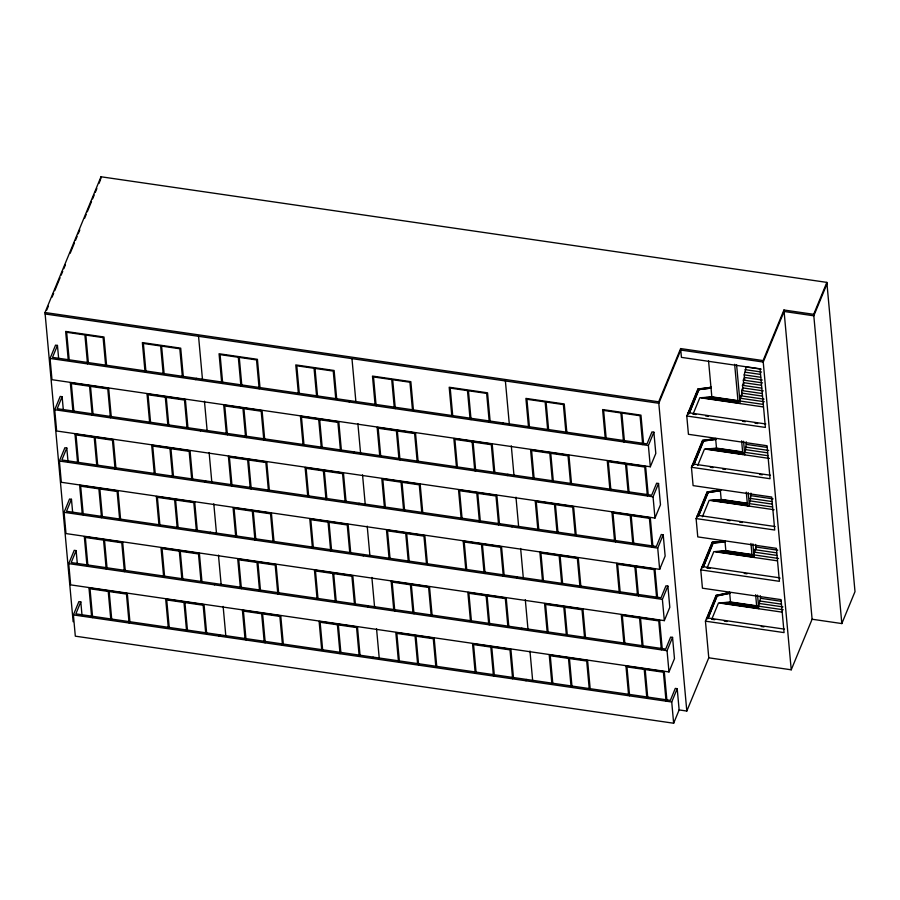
<?xml version="1.0" encoding="UTF-8"?>
<svg xmlns="http://www.w3.org/2000/svg" width="900" height="900" viewBox="0 0 900 900"><rect width="100%" height="100%" fill="white"/><g stroke="black" fill="none" stroke-linecap="round" stroke-linejoin="round"><path stroke-width="1.35" d="M73.147 621.742L45 312.514L101.002 176.771L826.852 282.386L855 591.626L841.826 623.565L812.104 619.234L791.235 669.803L708.773 657.81L686.812 711.045L679.14 709.931L673.65 723.229L75.319 636.165L73.395 614.914L78.885 601.605L80.797 601.886L82.035 615.499M46.733 310.095L48.33 306.225M52.065 297.169L53.663 293.287M54.731 290.711L60.064 277.774M61.133 275.197L62.73 271.316M63.799 268.729L65.396 264.847M70.2 253.215L74.464 242.876M75.532 240.289L77.13 236.407M78.199 233.82L79.796 229.939M84.6 218.306L86.198 214.425M87.266 211.849L91.53 201.499M92.599 198.911L94.196 195.041M95.265 192.454L96.862 188.572M99 183.398L100.597 179.528M57.454 345.42L52.515 357.39L647.01 443.902L651.949 431.921L653.873 432.202L655.808 453.454L650.317 466.762L51.986 379.699L50.051 358.447L55.541 345.139L57.454 345.42L58.691 359.021M62.123 396.709L57.184 408.69L651.679 495.191L656.617 483.221L658.541 483.491L660.476 504.743L654.986 518.051L56.655 430.988L54.72 409.736L60.21 396.428L62.123 396.709L63.36 410.321M66.791 448.009L61.852 459.979L656.347 546.491L661.286 534.51L663.21 534.791L665.145 556.043L659.655 569.351L61.324 482.287L59.389 461.036L64.879 447.728L66.791 448.009L68.029 461.61M71.46 499.298L66.521 511.279L661.016 597.78L665.955 585.81L667.879 586.091L669.814 607.331L664.324 620.64L65.992 533.576L64.058 512.325L69.547 499.016L71.46 499.298L72.698 512.91M76.129 550.597L71.19 562.567L665.685 649.08L670.624 637.099L672.548 637.38L674.471 658.631L668.981 671.94L70.65 584.876L68.726 563.625L74.216 550.316L76.129 550.597L77.366 564.199M80.797 601.886L75.859 613.867L670.354 700.369L675.293 688.399L677.205 688.68L679.14 709.931M195.795 379.654L196.346 378.326M200.464 430.954L201.015 429.615M205.132 482.243L205.684 480.915M209.801 533.543L210.352 532.204M214.47 584.831L215.021 583.504M219.139 636.131L219.69 634.793M349.211 401.974L349.762 400.646M353.88 453.274L354.431 451.946M358.549 504.562L359.1 503.235M363.218 555.863L363.769 554.535M367.886 607.151L368.438 605.824M372.555 658.451L373.106 657.124M502.627 424.305L503.179 422.966M507.296 475.594L507.848 474.266M511.965 526.894L512.516 525.566M516.634 578.183L517.185 576.855M521.303 629.482L521.854 628.155M525.971 680.771L526.523 679.444M686.812 711.045L658.676 401.805L680.636 348.57L763.099 360.574L783.956 310.005L813.679 314.325L826.852 282.386M650.317 466.762L648.383 445.511L653.873 432.202M654.986 518.051L653.051 496.8L658.541 483.491M708.773 657.81L705.442 621.169L784.069 632.61L781.065 599.636L702.439 588.195L700.774 569.88L779.4 581.321L776.396 548.336L697.77 536.895L696.105 518.58L774.731 530.021L771.727 497.048L693.101 485.606L691.436 467.28L770.062 478.721L767.059 445.748L688.433 434.306L686.768 415.991L697.916 388.969L711.236 387.315L711.304 388.046L697.984 389.7L688.207 413.392L689.164 413.539L698.94 389.846M687.938 414.067L687.712 414.596L687.645 413.865M689.164 413.539L698.873 389.115L711.236 387.315M693.045 414.18L699.851 397.699L763.403 406.957M659.655 569.351L657.72 548.1L663.21 534.791M691.436 467.28L702.551 440.348L715.905 438.604L715.972 439.335L702.619 441.079L692.876 464.692L693.832 464.827L703.575 441.214M692.606 465.356L692.381 465.885L692.314 465.154M693.832 464.827L703.508 440.483L715.905 438.604M697.714 465.48L704.52 448.999L769.444 458.449M744.66 379.879L744.21 374.873L746.168 366.975L761.242 369.169M743.783 384.919L743.344 380.093L744.446 377.438L762.244 380.025M742.905 389.959L742.477 385.324L743.58 382.657L761.389 385.245M742.016 395.01L741.611 390.544L742.714 387.889L763.256 390.87M763.178 404.392L739.89 400.995L741.847 393.109L762.39 396.101M664.324 620.64L662.389 599.389L667.879 586.091M696.105 518.58L707.085 491.951L720.574 489.904L720.641 490.635L707.153 492.694L697.095 517.072L697.028 516.341M708.109 492.829L698.501 516.127L708.041 492.098L720.574 489.904M702.383 516.769L709.178 500.299L774.113 509.738M767.835 455.681L744.559 452.295L745.65 449.629L746.28 441.844M668.981 671.94L667.058 650.689L672.548 637.38M700.774 569.88L712.159 542.261L724.286 541.058L725.31 541.924L725.242 541.192L712.159 542.261M702.742 565.999L712.226 542.993L724.354 541.789M725.31 541.924L713.194 543.139L703.17 567.416L713.126 542.408M707.051 568.069L713.846 551.587L777.409 560.835M826.988 283.849L813.814 315.799L784.091 311.468L763.234 362.036L680.771 350.044L658.811 403.279L45.135 313.976M772.504 506.981L749.216 503.584L750.319 500.929L750.949 493.132M673.65 723.229L671.726 701.989L677.205 688.68M705.442 621.169L716.096 595.35L729.911 592.492L729.979 593.224L716.164 596.081L707.4 617.321M717.12 596.227L707.839 618.716L717.053 595.485L729.911 592.492M711.72 619.357L718.515 602.887L782.077 612.135M778.545 558.472L753.885 554.884L755.854 546.998L777.769 550.181M783.214 609.761L758.554 606.184L760.523 598.286L760.286 595.721M716.164 596.081L729.979 593.224M707.153 492.694L720.641 490.635M702.619 441.079L715.972 439.335M697.984 389.7L711.304 388.046M745.076 369.641L761.512 372.037M745.301 372.206L760.376 374.4M744.21 374.873L760.646 377.257M743.344 380.093L762.525 382.882M742.477 385.324L761.659 388.114M741.611 390.544L762.165 393.536M697.916 388.969L698.873 389.115M740.745 395.775L764.033 399.161M740.981 398.34L764.269 401.726M737.854 400.624L711.832 396.832L708.559 360.945M710.494 396.934L737.899 400.916M709.166 397.024L737.933 401.209M707.839 397.125L737.966 401.512M706.5 397.215L738.011 401.805M705.173 397.316L738.045 402.098M703.845 397.418L738.09 402.401M702.506 397.507L738.124 402.694M701.179 397.609L738.158 402.986M45 312.514L658.676 401.805M689.096 412.808L765.81 423.968M693.27 414.135L696.015 414.529M705.6 415.924L708.345 416.329M742.59 421.312L745.324 421.706M754.92 423.101L757.654 423.506M686.768 415.991L765.394 427.433L760.061 368.809L681.435 357.368L680.636 348.57M746.516 444.409L767.059 447.401M702.551 440.348L703.508 440.483M745.414 447.064L768.701 450.461M745.65 449.629L767.565 452.824M742.523 451.912L716.501 448.121L715.613 438.469M715.163 448.223L742.556 452.205M713.835 448.324L742.601 452.509M712.508 448.414L742.635 452.801M711.169 448.515L742.68 453.094M709.841 448.616L742.714 453.397M708.514 448.706L742.759 453.69M707.175 448.808L742.793 453.983M705.847 448.897L742.826 454.286M50.051 358.447L648.383 445.511M693.765 464.096L770.479 475.256M710.269 467.224L713.014 467.618M722.599 469.012L725.344 469.418M759.589 474.401L762.322 474.795M751.185 495.697L773.1 498.892M707.085 491.951L708.041 492.098M750.082 498.364L771.998 501.548M750.319 500.929L772.234 504.113M747.191 503.213L721.17 499.421L720.281 489.757M719.831 499.522L747.225 503.505M718.504 499.613L747.27 503.798M717.176 499.714L747.304 504.101M715.837 499.804L747.349 504.394M714.51 499.905L747.383 504.686M713.171 500.006L747.428 504.99M711.844 500.096L748.834 505.485M710.516 500.197L748.867 505.777M54.72 409.736L653.051 496.8M698.434 515.396L775.148 526.556M727.268 520.312L730.012 520.706M739.597 522.101L742.331 522.506M712.226 542.993L713.194 543.139M754.751 549.653L776.666 552.847M754.988 552.217L776.903 555.413M751.86 554.501L725.839 550.721L724.95 541.058M724.5 550.811L753.266 554.996M723.173 550.913L753.311 555.3M721.834 551.002L753.345 555.592M720.506 551.104L753.379 555.885M719.179 551.205L753.424 556.189M717.84 551.295L753.457 556.481M716.512 551.396L753.502 556.774M715.185 551.486L752.164 556.875M59.389 461.036L657.72 548.1M703.102 566.685L779.816 577.845L779.884 578.587M707.276 568.012L710.021 568.418M744.266 573.401L747 573.795M760.523 598.286L781.065 601.279M759.42 600.952L781.335 604.136M716.096 595.35L717.053 595.485M759.656 603.518L782.944 606.904M757.901 605.992L730.496 602.01L729.619 592.346M729.169 602.111L757.935 606.296M727.841 602.201L757.98 606.589M726.502 602.303L758.014 606.881M725.175 602.393L756.686 606.982M723.847 602.494L756.72 607.275M722.509 602.595L756.754 607.579M721.181 602.685L756.799 607.871M719.854 602.786L756.832 608.164M64.058 512.325L662.389 599.389M707.771 617.985L784.485 629.145M711.945 619.312L714.69 619.706M724.275 621.101L727.02 621.506M761.265 626.49L763.999 626.884M68.726 563.625L667.058 650.689M73.395 614.914L671.726 701.989M701.775 567.45L701.842 568.181L702.146 566.55M706.523 618.548L706.59 619.279L706.815 617.839M813.679 314.325L841.826 623.565M783.956 310.005L812.104 619.234M763.099 360.574L791.235 669.803M755.617 544.433L756.023 548.887M736.582 364.68L740.115 403.56M743.546 441.259L744.784 454.86M748.215 492.548L749.452 506.149M752.884 543.847L754.121 557.449M757.553 595.136L758.79 608.738M734.648 364.298L738.202 403.29M741.623 440.843L742.871 454.579M746.291 492.131L747.54 505.879M750.96 543.431L752.209 557.168M755.629 594.72L756.877 608.467M710.28 387.169L710.347 387.9M714.949 438.469L715.016 439.2M719.617 489.757L719.685 490.489M728.955 592.346L729.023 593.077M688.14 412.661L688.207 413.392M692.809 463.961L692.876 464.692M697.477 515.25L697.545 515.981M643.601 444.071L640.957 415.136L602.606 409.556L605.239 438.491M648.259 495.36L645.626 466.436L607.275 460.856L609.908 489.78M652.928 546.66L650.295 517.725L611.944 512.145L614.576 541.08M657.596 597.949L654.964 569.025L616.613 563.445L619.245 592.369M662.265 649.249L659.633 620.314L621.281 614.734L623.914 643.669M666.934 700.538L664.301 671.614L625.95 666.034L628.582 694.957M642.701 444.589L640.069 415.733L603.63 410.434L606.262 439.279M647.37 495.877L644.738 467.032L608.299 461.723L610.931 490.579M652.028 547.178L649.406 518.321L612.967 513.023L615.6 541.868M656.696 598.466L654.075 569.621L617.636 564.311L620.269 593.168M661.365 649.766L658.744 620.91L622.305 615.611L624.938 644.467M666.034 701.055L663.413 672.21L626.974 666.9L629.595 695.756M621.855 413.077L624.476 441.934M626.524 464.377L629.145 493.234M631.192 515.666L633.814 544.523M635.861 566.966L638.482 595.822M640.53 618.255L643.151 647.111M645.199 669.555L647.82 698.411M620.899 412.942L623.52 441.799M625.556 464.231L628.065 491.715M630.225 515.531L632.734 543.015M634.894 566.831L637.403 594.304M639.562 618.12L642.071 645.604M644.231 669.42L646.864 698.265M566.887 432.911L564.255 403.976L525.904 398.396L528.536 427.331M571.556 484.2L568.924 455.276L530.572 449.696L533.205 478.62M576.225 535.5L573.592 506.565L535.23 500.985L537.874 529.92M580.894 586.789L578.261 557.865L539.899 552.285L542.531 581.209M585.562 638.089L582.93 609.154L544.567 603.574L547.2 632.509M590.231 689.377L587.599 660.454L549.236 654.874L551.869 683.798M565.864 432.045L563.366 404.572L546.097 402.064L548.606 429.536M570.533 483.345L568.035 455.861L550.766 453.353L553.275 480.836M575.201 534.634L572.692 507.161L555.435 504.652L557.944 532.125M579.87 585.934L577.361 558.45L560.104 555.941L562.613 583.425M584.539 637.222L582.03 609.75L564.773 607.241L567.27 634.714M589.207 688.523L586.699 661.039L569.441 658.53L571.939 686.014M547.639 429.401L545.141 401.918L526.928 399.274L529.425 426.746M552.308 480.69L549.81 453.218L531.596 450.562L534.094 478.046M556.976 531.99L554.479 504.506L536.265 501.863L538.762 529.335M561.645 583.279L559.148 555.806L540.934 553.151L543.431 580.635M566.314 634.579L563.816 607.095L545.602 604.451L548.1 631.924M570.983 685.867L568.485 658.395L550.271 655.74L552.769 683.224M505.384 380.947L509.355 424.586M511.301 445.882L514.024 475.886M515.97 497.183L518.692 527.175M520.639 548.471L523.361 578.475M525.308 599.771L528.03 629.775M529.965 651.06L532.699 681.064M490.174 421.74L487.541 392.816L449.19 387.236L451.822 416.16M494.843 473.04L492.21 444.105L453.859 438.525L456.491 467.46M499.511 524.329L496.879 495.405L458.527 489.825L461.16 518.749M504.18 575.629L501.548 546.694L463.196 541.114L465.829 570.049M508.849 626.929L506.216 597.994L467.865 592.414L470.498 621.337M513.517 678.217L510.885 649.283L472.534 643.702L475.166 672.637M489.274 422.257L486.652 393.412L450.214 388.103L452.711 415.586M493.942 473.558L491.321 444.701L454.882 439.402L457.38 466.875M498.611 524.846L495.99 496.001L459.551 490.691L462.049 518.175M503.28 576.146L500.659 547.29L464.22 541.991L466.718 569.464M507.949 627.435L505.327 598.59L468.889 593.28L471.386 620.764M512.618 678.735L509.996 649.879L473.558 644.58L476.179 673.436M468.439 390.757L471.06 419.614M473.108 442.046L475.729 470.902M477.765 493.346L480.397 522.202M482.434 544.646L485.066 573.491M487.103 595.935L489.735 624.791M491.771 647.235L494.404 676.08M467.471 390.623L470.104 419.468M472.14 441.911L474.772 470.767M476.809 493.211L479.441 522.056M481.478 544.5L484.11 573.356M486.146 595.8L488.779 624.645M490.815 647.089L493.447 675.945M413.471 410.58L410.839 381.656L372.476 376.076L375.109 405M418.14 461.88L415.507 432.945L377.145 427.365L379.777 456.3M422.809 513.169L420.176 484.245L381.814 478.665L384.446 507.589M427.478 564.469L424.845 535.534L386.483 529.954L389.115 558.889M432.146 615.758L429.514 586.834L391.151 581.254L393.784 610.178M436.804 667.058L434.171 638.123L395.82 632.543L398.452 661.477M412.447 409.725L409.939 382.241L392.681 379.733L395.314 408.589M417.116 461.025L414.608 433.541L397.35 431.032L399.983 459.877M421.785 512.314L419.276 484.83L402.019 482.321L404.651 511.178M426.454 563.614L423.945 536.13L406.688 533.621L409.309 562.466M431.111 614.903L428.614 587.43L411.356 584.91L413.978 613.766M435.78 666.202L433.282 638.719L416.025 636.21L418.646 665.066M394.223 407.07L391.725 379.598L373.511 376.942L376.132 405.799M398.891 458.37L396.394 430.886L378.18 428.243L380.678 455.715M403.56 509.659L401.062 482.186L382.838 479.531L385.346 507.015M408.229 560.959L405.731 533.475L387.506 530.831L390.015 558.304M412.897 612.248L410.4 584.775L392.175 582.12L394.808 610.976M417.566 663.548L415.069 636.064L396.844 633.42L399.353 660.893M351.968 358.627L355.939 402.266M357.874 423.562L360.608 453.566M362.543 474.851L365.276 504.855M367.211 526.151L369.945 556.155M371.88 577.44L374.614 607.444M376.549 628.74L379.282 658.744M336.757 399.42L334.125 370.485L295.774 364.905L298.406 393.84M341.426 450.72L338.794 421.785L300.442 416.205L303.075 445.129M346.095 502.009L343.463 473.085L305.111 467.494L307.744 496.429M350.764 553.309L348.131 524.374L309.78 518.794L312.412 547.729M355.433 604.597L352.8 575.674L314.449 570.082L317.081 599.018M360.101 655.898L357.469 626.962L319.118 621.383L321.75 650.317M335.734 398.565L333.236 371.081L296.798 365.782L299.295 393.266M340.402 449.854L337.905 422.381L301.466 417.071L303.964 444.555M345.071 501.154L342.574 473.67L306.135 468.371L308.632 495.855M349.74 552.442L347.243 524.97L310.804 519.671L313.301 547.144M354.409 603.742L351.911 576.259L315.473 570.96L317.97 598.444M359.077 655.031L356.58 627.559L320.141 622.26L322.639 649.732M315.011 368.438L317.52 395.91M319.68 419.726L322.189 447.21M324.349 471.026L326.858 498.499M329.017 522.315L331.526 549.799M333.686 573.615L336.184 601.087M338.355 624.904L340.853 652.387M314.055 368.291L316.553 395.775M318.724 419.591L321.221 447.064M323.392 470.88L326.014 499.736M328.061 522.18L330.683 551.025M332.73 573.469L335.351 602.325M337.399 624.769L340.02 653.625M260.055 388.26L257.423 359.325L219.06 353.745L221.692 382.68M264.724 439.549L262.08 410.625L223.729 405.045L226.361 433.969M269.381 490.849L266.749 461.914L228.398 456.334L231.03 485.269M274.05 542.137L271.418 513.214L233.066 507.634L235.699 536.558M278.719 593.438L276.086 564.502L237.735 558.923L240.368 587.857M283.387 644.726L280.755 615.803L242.404 610.222L245.036 639.146M259.155 388.777L256.523 359.921L239.265 357.412L241.886 386.269M263.824 440.066L261.191 411.221L243.934 408.701L246.555 437.558M268.493 491.366L265.86 462.51L248.602 460.001L251.224 488.858M273.026 541.283L270.529 513.81L253.271 511.29L255.893 540.146M277.819 593.955L275.197 565.099L257.94 562.59L260.561 591.446M282.488 645.244L279.866 616.399L262.609 613.879L265.23 642.735M240.93 386.123L238.309 357.266L220.084 354.623L222.716 383.468M245.599 437.423L242.977 408.566L224.752 405.911L227.385 434.767M250.268 488.711L247.646 459.855L229.421 457.211L232.054 486.067M254.936 540.011L252.315 511.155L234.09 508.5L236.722 537.356M259.605 591.3L256.984 562.444L238.759 559.8L241.391 588.656M264.274 642.6L261.653 613.744L243.428 611.089L246.06 639.945M198.551 336.296L202.523 379.946M204.458 401.231L207.191 431.235M209.126 452.531L211.86 482.535M213.795 503.82L216.529 533.824M218.464 555.12L221.197 585.124M223.132 606.409L225.866 636.413M183.341 377.1L180.709 348.165L142.358 342.585L144.99 371.52M188.01 428.389L185.377 399.465L147.026 393.885L149.659 422.809M192.679 479.689L190.046 450.754L151.695 445.174L154.328 474.109M197.347 530.977L194.715 502.054L156.352 496.474L158.996 525.398M202.016 582.278L199.384 553.342L161.021 547.762L163.654 576.697M206.685 633.566L204.053 604.643L165.69 599.062L168.322 627.986M182.317 376.234L179.82 348.761L143.381 343.463L145.879 370.935M186.986 427.534L184.489 400.05L148.05 394.751L150.547 422.235M191.655 478.822L189.157 451.35L152.719 446.051L155.216 473.524M196.324 530.123L193.815 502.639L157.388 497.34L159.885 524.824M200.993 581.423L198.484 553.939L162.056 548.64L164.554 576.113M205.661 632.711L203.153 605.227L166.725 599.929L169.222 627.413M161.595 346.106L164.104 373.59M166.264 397.406L168.761 424.879M170.933 448.695L173.43 476.179M175.601 499.995L178.099 527.467M180.27 551.284L182.768 578.768M184.939 602.584L187.436 630.056M160.639 345.971L163.136 373.444M165.308 397.26L167.805 424.744M169.976 448.56L172.474 476.032M174.645 499.849L177.143 527.332M179.314 551.149L181.811 578.621M183.982 602.438L186.48 629.921M101.002 176.771L101.126 178.234M106.627 365.929L103.995 337.005L65.644 331.425L68.276 360.349M111.296 417.229L108.664 388.294L70.312 382.714L72.945 411.649M115.965 468.529L113.332 439.594L74.981 434.014L77.614 462.938M120.634 519.817L118.001 490.882L79.65 485.303L82.282 514.238M125.302 571.118L122.67 542.183L84.319 536.602L86.951 565.526M129.971 622.406L127.339 593.482L88.987 587.891L91.62 616.826M105.728 366.446L103.106 337.601L85.849 335.081L88.346 362.565M110.396 417.746L107.775 388.89L90.517 386.381L93.015 413.865M115.065 469.035L112.444 440.19L95.186 437.67L97.684 465.154M119.734 520.335L117.112 491.479L99.855 488.97L102.353 516.454M124.403 571.624L121.781 542.779L104.524 540.259L107.021 567.743M129.071 622.924L126.45 594.067L109.192 591.559L111.69 619.043M87.514 363.803L84.892 334.946L66.668 332.291L69.176 359.775M92.183 415.091L89.561 386.246L71.336 383.591L73.834 411.064M96.851 466.391L94.23 437.535L76.005 434.88L78.502 462.364M101.52 517.68L98.888 488.835L80.674 486.18L83.295 515.036M106.189 568.98L103.556 540.124L85.343 537.469L87.964 566.325M110.858 620.269L108.225 591.424L90.011 588.769L92.633 617.625"/></g></svg>
